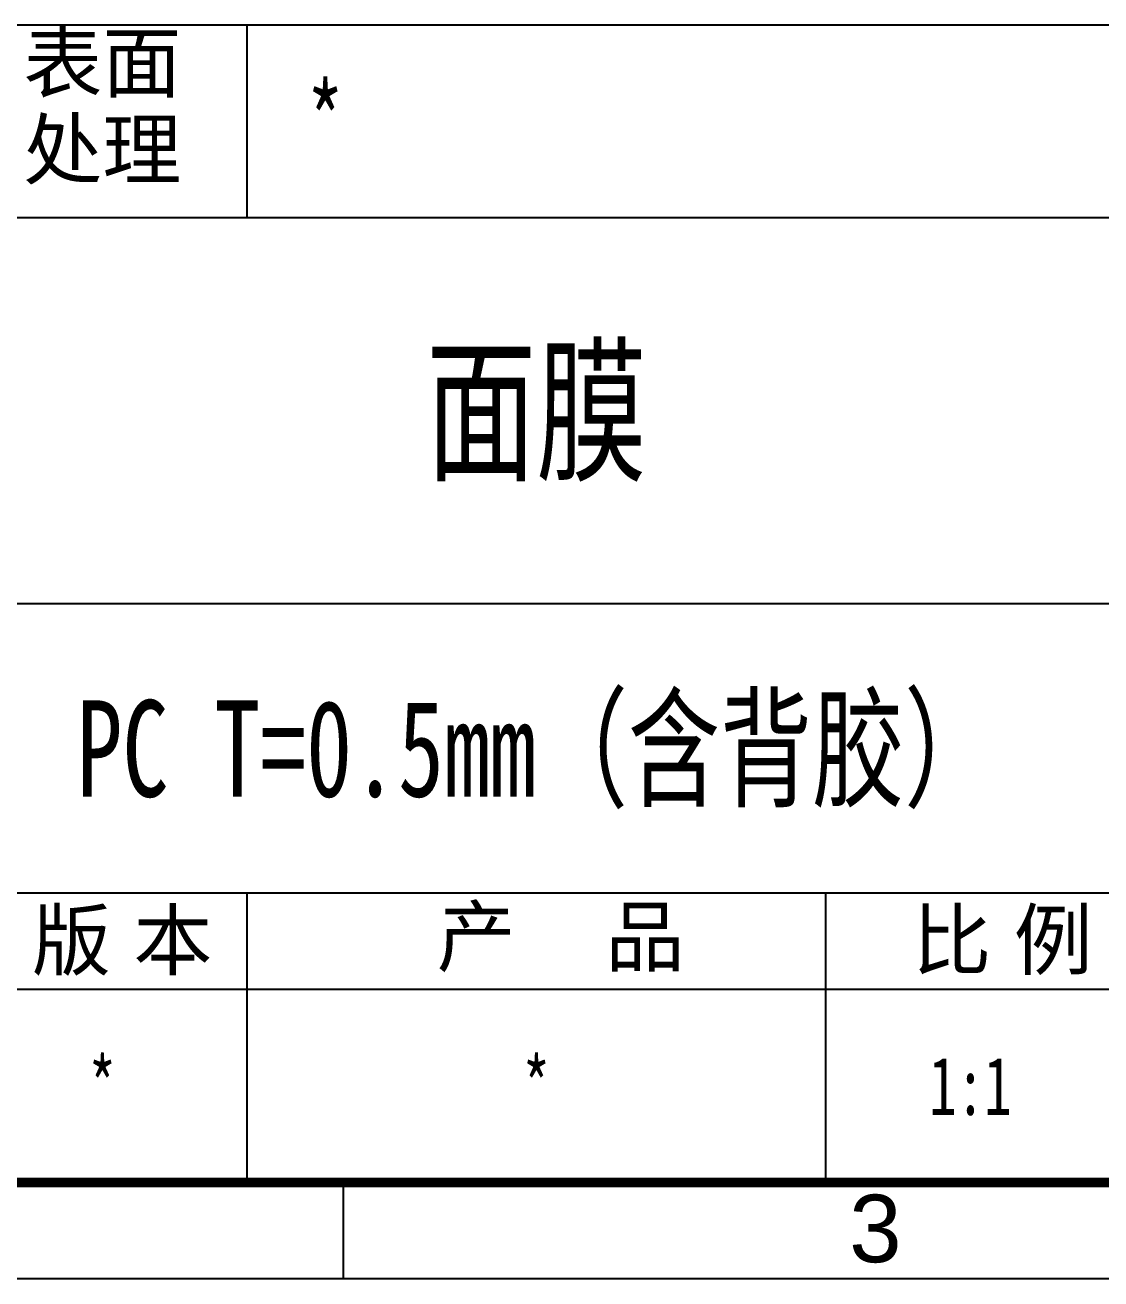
# Model space of a CAD drawing. Header units: millimetres. Extents: x 2011 to 2221, y 1238 to 1535.
# Drawn here: x 2099.9 to 2155.6, y 1237.9 to 1302.9 of the extents above; entities that cross this region are included whole.
import ezdxf

# ---------------------------------------------------------------- set-up
doc = ezdxf.new("R2010")
doc.units = ezdxf.units.MM
doc.styles.get("Standard").update_dxf_attribs({"font": 'arial.ttf'})
doc.styles.add('TEXTSTYLE_3', font='txt', dxfattribs={"width": 0.7})

msp = doc.modelspace()

# ---------------------------------------------------------------- linework, layer by layer
at = {"color": 0, "linetype": 'Continuous'}
for p, q in [((2216.362, 1302.919), (2096.362, 1302.919)), ((2216.362, 1302.919), (2096.362, 1302.919)), ((2111.362, 1292.919), (2111.362, 1302.919)), ((2216.362, 1292.919), (2096.362, 1292.919)), ((2216.362, 1292.919), (2096.362, 1292.919)), ((2216.362, 1272.919), (2036.362, 1272.919)), ((2216.362, 1272.919), (2096.362, 1272.919)), ((2216.362, 1257.919), (2096.362, 1257.919)), ((2216.362, 1257.919), (2096.362, 1257.919)), ((2111.362, 1242.919), (2111.362, 1257.919)), ((2111.362, 1242.919), (2111.362, 1257.919)), ((2141.362, 1242.919), (2141.362, 1257.919)), ((2141.362, 1242.919), (2141.362, 1257.919)), ((2216.362, 1252.919), (2096.362, 1252.919)), ((2216.362, 1242.919), (2096.362, 1242.919)), ((2116.362, 1237.919), (2116.362, 1242.919)), ((2221.362, 1237.919), (2011.362, 1237.919))]:
    msp.add_line(p, q, dxfattribs=at)
at = {"color": 0, "linetype": 'Continuous', "const_width": 0.5}
msp.add_lwpolyline([(2216.362, 1242.919), (2036.362, 1242.919)], dxfattribs=at)

# ---------------------------------------------------------------- texts
at = {"color": 0, "linetype": 'Continuous', "line_spacing_factor": 0.9}
for s, insert, char_height, width, attachment_point in [('{\\fSimSun|b0|i0|c134|p2;表面\\P处理}', (2103.862, 1302.483), 3, 12.8, 2), ('版 本', (2104.888, 1256.98), 3, 10.56181, 2), ('产    品', (2127.616, 1257.166), 3, 16.90742, 2), ('比 例', (2150.528, 1257), 3, 10.53217, 2), ('3', (2142.577, 1242.283), 3.5, 2.8, 1)]:
    msp.add_mtext(s, dxfattribs=dict(at, insert=insert, char_height=char_height, width=width, attachment_point=attachment_point))
at = {"color": 0, "linetype": 'Continuous', "line_spacing_factor": 0.9, "style": 'TEXTSTYLE_3'}
for s, insert, char_height, width, attachment_point in [(' *', (2112.562, 1299.919), 4, 5.6, 1), ('{\\fSimSun|b0|i0|c134|p2;面膜}', (2126.362, 1285.919), 6, 54.53488, 2), ('{\\fSimSun|b0|i0|c134|p2;PC T=0.5mm（含背胶）}', (2126.362, 1267.919), 5, 64.61146, 2), ('*', (2103.862, 1249.419), 3, 2.1, 2), ('*', (2126.362, 1249.419), 3, 2.1, 2), ('1:1', (2148.862, 1249.419), 3, 6.3, 2)]:
    msp.add_mtext(s, dxfattribs=dict(at, insert=insert, char_height=char_height, width=width, attachment_point=attachment_point))

doc.saveas('drawing.dxf')
